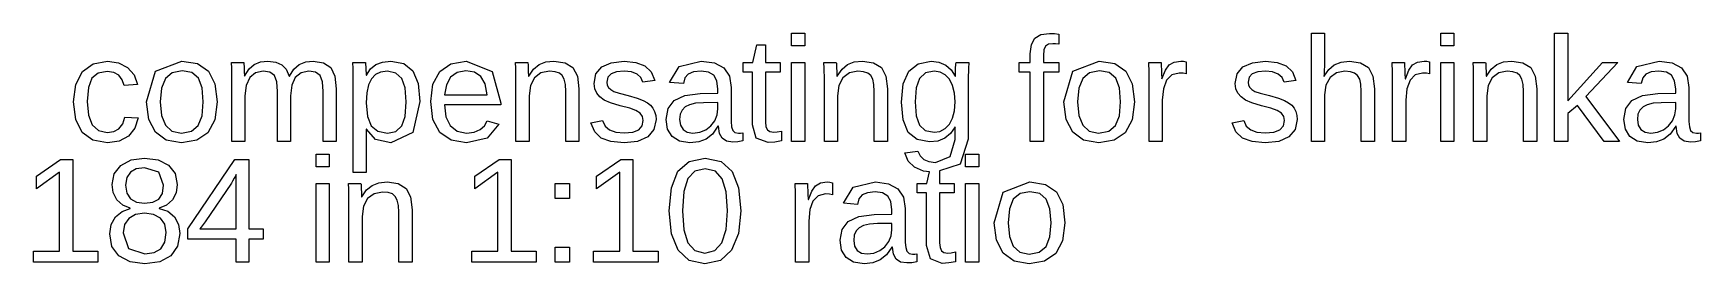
# Model space of a CAD drawing. Extents: x -25 to 123, y -44 to 109.
# Drawn here: x 49.57 to 81.24, y -9.95 to -5.56 of the extents above; entities that cross this region are included whole.
import ezdxf

# ---------------------------------------------------------------- set-up
doc = ezdxf.new("R2010")
doc.units = 0

msp = doc.modelspace()

# ---------------------------------------------------------------- linework, layer by layer
for p, q in [((63.9744, -5.80003), (63.9744, -5.56149)), ((63.9744, -5.56149), (64.224, -5.56149)), ((64.224, -5.56149), (64.224, -5.80003)), ((68.5305, -5.77335), (68.5981, -5.65442)), ((68.5981, -5.65442), (68.7122, -5.58679)), ((68.7122, -5.58679), (68.8741, -5.56427)), ((68.8741, -5.56427), (68.9701, -5.56844)), ((68.9701, -5.56844), (69.0502, -5.58092)), ((69.0502, -5.58092), (69.0502, -5.7709)), ((73.8488, -7.61964), (73.8488, -5.56149)), ((73.8488, -5.56149), (74.0984, -5.56149)), ((74.0984, -5.56149), (74.0984, -6.09683)), ((76.3083, -5.80003), (76.3083, -5.56149)), ((76.3083, -5.56149), (76.558, -5.56149)), ((76.558, -5.56149), (76.558, -5.80003)), ((78.4688, -7.61964), (78.4688, -5.56149)), ((78.4688, -5.56149), (78.7184, -5.56149)), ((78.7184, -5.56149), (78.7184, -6.84714)), ((63.2398, -6.11902), (63.3133, -5.78339)), ((63.3133, -5.78339), (63.4797, -5.78339)), ((63.4797, -5.78339), (63.4797, -6.11902)), ((64.224, -5.80003), (63.9744, -5.80003)), ((68.5079, -5.94983), (68.5305, -5.77335)), ((68.5079, -6.11902), (68.5079, -5.94983)), ((68.7683, -5.87665), (68.7576, -5.98448)), ((68.7576, -5.98448), (68.7576, -6.11902)), ((68.8006, -5.80835), (68.7683, -5.87665)), ((68.8567, -5.77194), (68.8006, -5.80835)), ((68.9393, -5.75981), (68.8567, -5.77194)), ((68.9913, -5.76259), (68.9393, -5.75981)), ((69.0502, -5.7709), (68.9913, -5.76259)), ((76.558, -5.80003), (76.3083, -5.80003)), ((50.3775, -6.53424), (50.5023, -6.2903)), ((50.5023, -6.2903), (50.7048, -6.14104)), ((50.8015, -6.31978), (50.6853, -6.41861)), ((50.7048, -6.14104), (50.9794, -6.09129)), ((50.9725, -6.28683), (50.8015, -6.31978)), ((51.1014, -6.30521), (50.9725, -6.28683)), ((50.9794, -6.09129), (51.19, -6.12111)), ((51.1971, -6.36034), (51.1014, -6.30521)), ((51.19, -6.12111), (51.3615, -6.21057)), ((51.3615, -6.21057), (51.4851, -6.35236)), ((51.7215, -6.86795), (51.8896, -6.28545)), ((51.8896, -6.28545), (52.3941, -6.09129)), ((52.2095, -6.31163), (52.0814, -6.4193)), ((52.3983, -6.27574), (52.2095, -6.31163)), ((52.3941, -6.09129), (52.6927, -6.13863)), ((52.5846, -6.31094), (52.3983, -6.27574)), ((52.7082, -6.41652), (52.5846, -6.31094)), ((52.6927, -6.13863), (52.9003, -6.28059)), ((52.9003, -6.28059), (53.022, -6.52209)), ((53.3398, -6.22824), (53.3336, -6.11902)), ((53.3336, -6.11902), (53.5693, -6.11902)), ((53.3419, -6.43941), (53.3398, -6.22824)), ((53.5693, -6.11902), (53.5707, -6.13185)), ((53.5707, -6.13185), (53.5721, -6.15646)), ((53.5721, -6.15646), (53.5737, -6.18924)), ((53.5737, -6.18924), (53.5756, -6.22652)), ((53.5756, -6.22652), (53.5779, -6.28354)), ((53.5779, -6.28354), (53.5804, -6.3756)), ((53.5846, -6.3756), (53.6709, -6.24039)), ((53.6709, -6.24039), (53.7691, -6.1537)), ((53.7926, -6.31458), (53.6831, -6.40613)), ((53.7691, -6.1537), (53.8845, -6.1069)), ((53.9355, -6.28407), (53.7926, -6.31458)), ((53.8845, -6.1069), (54.0228, -6.09129)), ((54.0669, -6.30487), (53.9355, -6.28407)), ((54.0228, -6.09129), (54.1756, -6.10829)), ((54.1505, -6.36729), (54.0669, -6.30487)), ((54.1756, -6.10829), (54.2926, -6.15924)), ((54.2926, -6.15924), (54.3767, -6.24731)), ((54.3767, -6.24731), (54.4306, -6.3756)), ((54.4348, -6.3756), (54.5206, -6.24557)), ((54.5206, -6.24557), (54.6227, -6.15785)), ((54.6568, -6.31441), (54.5478, -6.40543)), ((54.6227, -6.15785), (54.7446, -6.10793)), ((54.8023, -6.28407), (54.6568, -6.31441)), ((54.7446, -6.10793), (54.8897, -6.09129)), ((54.9337, -6.30487), (54.8023, -6.28407)), ((54.8897, -6.09129), (55.0861, -6.12215)), ((55.0173, -6.36729), (54.9337, -6.30487)), ((55.0861, -6.12215), (55.2204, -6.21472)), ((55.2204, -6.21472), (55.2979, -6.37769)), ((55.645, -6.23309), (55.6388, -6.11902)), ((55.6388, -6.11902), (55.8801, -6.11902)), ((55.6471, -6.42552), (55.645, -6.23309)), ((55.8801, -6.11902), (55.8818, -6.13168)), ((55.8818, -6.13168), (55.8842, -6.15855)), ((55.8842, -6.15855), (55.8872, -6.20172)), ((55.8872, -6.20172), (55.8905, -6.26328)), ((55.8905, -6.26328), (55.8931, -6.32289)), ((55.8931, -6.32289), (55.894, -6.36034)), ((55.8995, -6.36034), (55.9768, -6.2402)), ((55.9768, -6.2402), (56.0756, -6.15717)), ((56.168, -6.30106), (56.068, -6.34787)), ((56.0756, -6.15717), (56.2025, -6.10878)), ((56.3003, -6.28543), (56.168, -6.30106)), ((56.2025, -6.10878), (56.3641, -6.09267)), ((56.4598, -6.31908), (56.3003, -6.28543)), ((56.3641, -6.09267), (56.6065, -6.13911)), ((56.5694, -6.41997), (56.4598, -6.31908)), ((56.6065, -6.13911), (56.7788, -6.2785)), ((56.7788, -6.2785), (56.8818, -6.5174)), ((57.1626, -6.53128), (57.2932, -6.28961)), ((57.2932, -6.28961), (57.5045, -6.14087)), ((57.6234, -6.30609), (57.4984, -6.39711)), ((57.5045, -6.14087), (57.7904, -6.09129)), ((57.7862, -6.27574), (57.6234, -6.30609)), ((57.9516, -6.30296), (57.7862, -6.27574)), ((57.7904, -6.09129), (58.2865, -6.29066)), ((58.0733, -6.38461), (57.9516, -6.30296)), ((58.2865, -6.29066), (58.4519, -6.88875)), ((58.7361, -6.22824), (58.7298, -6.11902)), ((58.7298, -6.11902), (58.9656, -6.11902)), ((58.7381, -6.43941), (58.7361, -6.22824)), ((58.9656, -6.11902), (58.967, -6.13185)), ((58.967, -6.13185), (58.9684, -6.15646)), ((58.9684, -6.15646), (58.9699, -6.18924)), ((58.9699, -6.18924), (58.9718, -6.22652)), ((58.9718, -6.22652), (58.9741, -6.28354)), ((58.9741, -6.28354), (58.9767, -6.3756)), ((58.9809, -6.3756), (59.0736, -6.24298)), ((59.0736, -6.24298), (59.1798, -6.15578)), ((59.2149, -6.31493), (59.0918, -6.4075)), ((59.1798, -6.15578), (59.3066, -6.10741)), ((59.3761, -6.28407), (59.2149, -6.31493)), ((59.3066, -6.10741), (59.4607, -6.09129)), ((59.4846, -6.29308), (59.3761, -6.28407)), ((59.4607, -6.09129), (59.6745, -6.12196)), ((59.5633, -6.32011), (59.4846, -6.29308)), ((59.6185, -6.36763), (59.5633, -6.32011)), ((59.6745, -6.12196), (59.822, -6.21402)), ((59.822, -6.21402), (59.9078, -6.37682)), ((60.2592, -6.33487), (60.3689, -6.20294)), ((60.3689, -6.20294), (60.5487, -6.12231)), ((60.6484, -6.29691), (60.5458, -6.33539)), ((60.5487, -6.12231), (60.7954, -6.09544)), ((60.7954, -6.28407), (60.6484, -6.29691)), ((60.7954, -6.09544), (61.0182, -6.11729)), ((60.9326, -6.29742), (60.7954, -6.28407)), ((61.0388, -6.33748), (60.9326, -6.29742)), ((61.0182, -6.11729), (61.19, -6.18282)), ((61.19, -6.18282), (61.3094, -6.29654)), ((61.3094, -6.29654), (61.3751, -6.46297)), ((61.6582, -6.49626), (61.8406, -6.19254)), ((61.8406, -6.19254), (62.2601, -6.09129)), ((62.1096, -6.29552), (62.0105, -6.33818)), ((62.2545, -6.28128), (62.1096, -6.29552)), ((62.3988, -6.30106), (62.2545, -6.28128)), ((62.2601, -6.09129), (62.508, -6.12372)), ((62.4986, -6.36037), (62.3988, -6.30106)), ((62.508, -6.12372), (62.6859, -6.22098)), ((62.6859, -6.22098), (62.793, -6.37959)), ((63.0567, -6.30069), (63.0567, -6.11902)), ((63.0567, -6.11902), (63.2398, -6.11902)), ((63.2301, -6.30069), (63.0567, -6.30069)), ((63.2301, -7.30203), (63.2301, -6.30069)), ((63.4797, -6.11902), (63.7571, -6.11902)), ((63.7571, -6.30069), (63.4797, -6.30069)), ((63.4797, -6.30069), (63.4797, -7.24794)), ((63.7571, -6.11902), (63.7571, -6.30069)), ((63.9744, -7.61964), (63.9744, -6.11902)), ((63.9744, -6.11902), (64.224, -6.11902)), ((64.224, -6.11902), (64.224, -7.61964)), ((64.5956, -6.22824), (64.5893, -6.11902)), ((64.5893, -6.11902), (64.8251, -6.11902)), ((64.5976, -6.43941), (64.5956, -6.22824)), ((64.8251, -6.11902), (64.8265, -6.13185)), ((64.8265, -6.13185), (64.8279, -6.15646)), ((64.8279, -6.15646), (64.8294, -6.18924)), ((64.8294, -6.18924), (64.8313, -6.22652)), ((64.8313, -6.22652), (64.8336, -6.28354)), ((64.8336, -6.28354), (64.8362, -6.3756)), ((64.8403, -6.3756), (64.9331, -6.24298)), ((64.9331, -6.24298), (65.0394, -6.15578)), ((65.0744, -6.31493), (64.9513, -6.4075)), ((65.0394, -6.15578), (65.1661, -6.10741)), ((65.2356, -6.28407), (65.0744, -6.31493)), ((65.1661, -6.10741), (65.3202, -6.09129)), ((65.3441, -6.29308), (65.2356, -6.28407)), ((65.3202, -6.09129), (65.534, -6.12196)), ((65.4228, -6.32011), (65.3441, -6.29308)), ((65.478, -6.36763), (65.4228, -6.32011)), ((65.534, -6.12196), (65.6815, -6.21402)), ((65.6815, -6.21402), (65.7673, -6.37682)), ((66.0976, -6.52626), (66.2021, -6.28476)), ((66.2021, -6.28476), (66.3777, -6.14278)), ((66.3777, -6.14278), (66.6258, -6.09544)), ((66.5214, -6.31595), (66.4081, -6.41997)), ((66.6868, -6.28128), (66.5214, -6.31595)), ((66.6258, -6.09544), (66.7747, -6.11363)), ((66.7959, -6.29881), (66.6868, -6.28128)), ((66.7747, -6.11363), (66.9025, -6.16824)), ((66.8928, -6.35135), (66.7959, -6.29881)), ((66.9025, -6.16824), (67.0063, -6.25648)), ((67.0063, -6.25648), (67.0835, -6.3756)), ((67.0863, -6.3756), (67.0876, -6.31873)), ((67.0876, -6.31873), (67.0918, -6.23137)), ((67.0918, -6.23137), (67.0974, -6.15196)), ((67.0974, -6.15196), (67.1029, -6.11902)), ((67.1029, -6.11902), (67.3401, -6.11902)), ((67.3338, -6.23415), (67.3317, -6.42969)), ((67.3401, -6.11902), (67.3338, -6.23415)), ((68.2971, -6.30069), (68.2971, -6.11902)), ((68.2971, -6.11902), (68.5079, -6.11902)), ((68.5079, -6.30069), (68.2971, -6.30069)), ((68.5079, -7.61964), (68.5079, -6.30069)), ((68.7576, -6.11902), (69.0502, -6.11902)), ((69.0502, -6.30069), (68.7576, -6.30069)), ((68.7576, -6.30069), (68.7576, -7.61964)), ((69.0502, -6.11902), (69.0502, -6.30069)), ((69.1469, -6.86795), (69.315, -6.28545)), ((69.315, -6.28545), (69.8195, -6.09129)), ((69.6349, -6.31163), (69.5068, -6.4193)), ((69.8237, -6.27574), (69.6349, -6.31163)), ((69.8195, -6.09129), (70.118, -6.13863)), ((70.0101, -6.31094), (69.8237, -6.27574)), ((70.1337, -6.41652), (70.0101, -6.31094)), ((70.118, -6.13863), (70.3257, -6.28059)), ((70.3257, -6.28059), (70.4474, -6.52209)), ((70.7652, -6.30209), (70.759, -6.11902)), ((70.759, -6.11902), (70.9948, -6.11902)), ((70.7673, -6.46852), (70.7652, -6.30209)), ((70.9948, -6.11902), (71.0031, -6.32324)), ((71.0031, -6.32324), (71.0058, -6.42552)), ((71.0114, -6.42552), (71.0755, -6.26324)), ((71.0755, -6.26324), (71.1487, -6.162)), ((71.1487, -6.162), (71.2423, -6.10898)), ((71.3359, -6.32011), (71.199, -6.35359)), ((71.2423, -6.10898), (71.3678, -6.09129)), ((71.4108, -6.32359), (71.3359, -6.32011)), ((71.3678, -6.09129), (71.4181, -6.09476)), ((71.4691, -6.334), (71.4108, -6.32359)), ((71.4181, -6.09476), (71.4691, -6.10515)), ((71.4691, -6.10515), (71.4691, -6.334)), ((72.4401, -6.33487), (72.5498, -6.20294)), ((72.5498, -6.20294), (72.7296, -6.12231)), ((72.8293, -6.29691), (72.7266, -6.33539)), ((72.7296, -6.12231), (72.9763, -6.09544)), ((72.9763, -6.28407), (72.8293, -6.29691)), ((72.9763, -6.09544), (73.1991, -6.11729)), ((73.1134, -6.29742), (72.9763, -6.28407)), ((73.2197, -6.33748), (73.1134, -6.29742)), ((73.1991, -6.11729), (73.3708, -6.18282)), ((73.3708, -6.18282), (73.4903, -6.29654)), ((73.4903, -6.29654), (73.556, -6.46297)), ((74.0935, -6.27158), (74.0895, -6.34265)), ((74.0915, -6.3756), (74.18, -6.24817)), ((74.0972, -6.18282), (74.0935, -6.27158)), ((74.0984, -6.09683), (74.0972, -6.18282)), ((74.18, -6.24817), (74.2849, -6.15994)), ((74.3281, -6.31458), (74.2045, -6.40613)), ((74.2849, -6.15994), (74.413, -6.10846)), ((74.4867, -6.28407), (74.3281, -6.31458)), ((74.413, -6.10846), (74.5713, -6.09129)), ((74.5918, -6.29308), (74.4867, -6.28407)), ((74.5713, -6.09129), (74.7834, -6.12163)), ((74.6712, -6.32011), (74.5918, -6.29308)), ((74.7284, -6.36642), (74.6712, -6.32011)), ((74.7834, -6.12163), (74.9312, -6.21266)), ((74.9312, -6.21266), (75.0181, -6.37508)), ((75.3894, -6.30209), (75.3832, -6.11902)), ((75.3832, -6.11902), (75.619, -6.11902)), ((75.3915, -6.46852), (75.3894, -6.30209)), ((75.619, -6.11902), (75.6273, -6.32324)), ((75.6273, -6.32324), (75.6301, -6.42552)), ((75.6356, -6.42552), (75.6997, -6.26324)), ((75.6997, -6.26324), (75.7729, -6.162)), ((75.7729, -6.162), (75.8665, -6.10898)), ((75.9601, -6.32011), (75.8232, -6.35359)), ((75.8665, -6.10898), (75.992, -6.09129)), ((76.035, -6.32359), (75.9601, -6.32011)), ((75.992, -6.09129), (76.0423, -6.09476)), ((76.0933, -6.334), (76.035, -6.32359)), ((76.0423, -6.09476), (76.0933, -6.10515)), ((76.0933, -6.10515), (76.0933, -6.334)), ((76.3083, -7.61964), (76.3083, -6.11902)), ((76.3083, -6.11902), (76.558, -6.11902)), ((76.558, -6.11902), (76.558, -7.61964)), ((76.9295, -6.22824), (76.9232, -6.11902)), ((76.9232, -6.11902), (77.159, -6.11902)), ((76.9315, -6.43941), (76.9295, -6.22824)), ((77.159, -6.11902), (77.1604, -6.13185)), ((77.1604, -6.13185), (77.1618, -6.15646)), ((77.1618, -6.15646), (77.1633, -6.18924)), ((77.1633, -6.18924), (77.1653, -6.22652)), ((77.1653, -6.22652), (77.1675, -6.28354)), ((77.1675, -6.28354), (77.1701, -6.3756)), ((77.1743, -6.3756), (77.267, -6.24298)), ((77.267, -6.24298), (77.3733, -6.15578)), ((77.4083, -6.31493), (77.2852, -6.4075)), ((77.3733, -6.15578), (77.5, -6.10741)), ((77.5695, -6.28407), (77.4083, -6.31493)), ((77.5, -6.10741), (77.6541, -6.09129)), ((77.678, -6.29308), (77.5695, -6.28407)), ((77.6541, -6.09129), (77.8679, -6.12196)), ((77.7567, -6.32011), (77.678, -6.29308)), ((77.8119, -6.36763), (77.7567, -6.32011)), ((77.8679, -6.12196), (78.0154, -6.21402)), ((78.0154, -6.21402), (78.1012, -6.37682)), ((78.7184, -6.84714), (79.3772, -6.11902)), ((79.6698, -6.11902), (79.061, -6.76393)), ((79.3772, -6.11902), (79.6698, -6.11902)), ((79.8516, -6.49626), (80.034, -6.19254)), ((80.034, -6.19254), (80.4535, -6.09129)), ((80.303, -6.29552), (80.2039, -6.33818)), ((80.448, -6.28128), (80.303, -6.29552)), ((80.5922, -6.30106), (80.448, -6.28128)), ((80.4535, -6.09129), (80.7014, -6.12372)), ((80.692, -6.36037), (80.5922, -6.30106)), ((80.7014, -6.12372), (80.8793, -6.22098)), ((80.8793, -6.22098), (80.9864, -6.37959)), ((50.3359, -6.86795), (50.3775, -6.53424)), ((50.6188, -6.59543), (50.5966, -6.8624)), ((50.6853, -6.41861), (50.6188, -6.59543)), ((51.2613, -6.44667), (51.1971, -6.36034)), ((51.2956, -6.55865), (51.2613, -6.44667)), ((51.5522, -6.53926), (51.2956, -6.55865)), ((51.4851, -6.35236), (51.5522, -6.53926)), ((52.008, -6.60324), (51.9836, -6.86795)), ((52.0814, -6.4193), (52.008, -6.60324)), ((52.7774, -6.59976), (52.7082, -6.41652)), ((52.8005, -6.86795), (52.7774, -6.59976)), ((53.022, -6.52209), (53.0626, -6.86795)), ((53.3419, -7.61964), (53.3419, -6.43941)), ((53.5804, -6.3756), (53.5846, -6.3756)), ((53.6134, -6.55313), (53.5901, -6.75006)), ((53.6831, -6.40613), (53.6134, -6.55313)), ((54.1952, -6.48413), (54.1505, -6.36729)), ((54.2101, -6.66824), (54.1952, -6.48413)), ((54.4306, -6.3756), (54.4348, -6.3756)), ((54.4797, -6.55226), (54.457, -6.75006)), ((54.5478, -6.40543), (54.4797, -6.55226)), ((55.062, -6.48413), (55.0173, -6.36729)), ((55.0769, -6.66824), (55.062, -6.48413)), ((55.2979, -6.37769), (55.3238, -6.61969)), ((55.3238, -6.61969), (55.3238, -7.61964)), ((55.6471, -8.20906), (55.6471, -6.42552)), ((55.894, -6.36034), (55.8995, -6.36034)), ((55.9404, -6.54272), (55.9077, -6.69511)), ((55.9942, -6.42776), (55.9404, -6.54272)), ((56.068, -6.34787), (55.9942, -6.42776)), ((56.6328, -6.59924), (56.5694, -6.41997)), ((56.654, -6.86795), (56.6328, -6.59924)), ((56.8818, -6.5174), (56.9161, -6.8624)), ((57.1191, -6.85963), (57.1626, -6.53128)), ((57.4168, -6.54117), (57.384, -6.73064)), ((57.4984, -6.39711), (57.4168, -6.54117)), ((58.1534, -6.52556), (58.0733, -6.38461)), ((58.1939, -6.73064), (58.1534, -6.52556)), ((58.7381, -7.61964), (58.7381, -6.43941)), ((58.9767, -6.3756), (58.9809, -6.3756)), ((59.0138, -6.55486), (58.9878, -6.75006)), ((59.0918, -6.4075), (59.0138, -6.55486)), ((59.6562, -6.438), (59.6185, -6.36763)), ((59.6781, -6.53648), (59.6562, -6.438)), ((59.6854, -6.66824), (59.6781, -6.53648)), ((59.9078, -6.37682), (59.9364, -6.61969)), ((59.9364, -6.61969), (59.9364, -7.61964)), ((60.2226, -6.51567), (60.2592, -6.33487)), ((60.2355, -6.61797), (60.2226, -6.51567)), ((60.2739, -6.70291), (60.2355, -6.61797)), ((60.4854, -6.39987), (60.4653, -6.49072)), ((60.4653, -6.49072), (60.4736, -6.54897)), ((60.4736, -6.54897), (60.4986, -6.59613)), ((60.5458, -6.33539), (60.4854, -6.39987)), ((60.4986, -6.59613), (60.5399, -6.63461)), ((60.5399, -6.63461), (60.5971, -6.66685)), ((61.1122, -6.40248), (61.0388, -6.33748)), ((61.1505, -6.49072), (61.1122, -6.40248)), ((61.3751, -6.46297), (61.1505, -6.49072)), ((61.9189, -6.51985), (61.6582, -6.49626)), ((61.9494, -6.41202), (61.9189, -6.51985)), ((62.0105, -6.33818), (61.9494, -6.41202)), ((62.5569, -6.46541), (62.4986, -6.36037)), ((62.5763, -6.62247), (62.5569, -6.46541)), ((62.5763, -6.7043), (62.5763, -6.62247)), ((62.793, -6.37959), (62.8287, -6.5961)), ((62.8287, -6.5961), (62.8287, -7.24239)), ((64.5976, -7.61964), (64.5976, -6.43941)), ((64.8362, -6.3756), (64.8403, -6.3756)), ((64.8733, -6.55486), (64.8473, -6.75006)), ((64.9513, -6.4075), (64.8733, -6.55486)), ((65.5158, -6.438), (65.478, -6.36763)), ((65.5376, -6.53648), (65.5158, -6.438)), ((65.5449, -6.66824), (65.5376, -6.53648)), ((65.7673, -6.37682), (65.7959, -6.61969)), ((65.7959, -6.61969), (65.7959, -7.61964)), ((66.0627, -6.8721), (66.0976, -6.52626)), ((66.3425, -6.60165), (66.3207, -6.86932)), ((66.4081, -6.41997), (66.3425, -6.60165)), ((66.9734, -6.43698), (66.8928, -6.35135)), ((67.0335, -6.55382), (66.9734, -6.43698)), ((67.071, -6.69891), (67.0335, -6.55382)), ((67.0835, -6.3756), (67.0863, -6.3756)), ((67.3317, -6.42969), (67.3317, -7.57663)), ((69.4334, -6.60324), (69.409, -6.86795)), ((69.5068, -6.4193), (69.4334, -6.60324)), ((70.2028, -6.59976), (70.1337, -6.41652)), ((70.2259, -6.86795), (70.2028, -6.59976)), ((70.4474, -6.52209), (70.488, -6.86795)), ((70.7673, -7.61964), (70.7673, -6.46852)), ((71.0058, -6.42552), (71.0114, -6.42552)), ((71.0374, -6.61674), (71.0169, -6.83745)), ((71.0988, -6.45396), (71.0374, -6.61674)), ((71.199, -6.35359), (71.0988, -6.45396)), ((72.4035, -6.51567), (72.4401, -6.33487)), ((72.4163, -6.61797), (72.4035, -6.51567)), ((72.4548, -6.70291), (72.4163, -6.61797)), ((72.6663, -6.39987), (72.6462, -6.49072)), ((72.6462, -6.49072), (72.6545, -6.54897)), ((72.6545, -6.54897), (72.6795, -6.59613)), ((72.7266, -6.33539), (72.6663, -6.39987)), ((72.6795, -6.59613), (72.7207, -6.63461)), ((72.7207, -6.63461), (72.778, -6.66685)), ((73.293, -6.40248), (73.2197, -6.33748)), ((73.3313, -6.49072), (73.293, -6.40248)), ((73.556, -6.46297), (73.3313, -6.49072)), ((74.0895, -6.34265), (74.0873, -6.3756)), ((74.0873, -6.3756), (74.0915, -6.3756)), ((74.1249, -6.54932), (74.0984, -6.73482)), ((74.2045, -6.40613), (74.1249, -6.54932)), ((74.7669, -6.43317), (74.7284, -6.36642)), ((74.7887, -6.53041), (74.7669, -6.43317)), ((74.796, -6.66824), (74.7887, -6.53041)), ((75.0181, -6.37508), (75.047, -6.61969)), ((75.047, -6.61969), (75.047, -7.61964)), ((75.3915, -7.61964), (75.3915, -6.46852)), ((75.6301, -6.42552), (75.6356, -6.42552)), ((75.6616, -6.61674), (75.6412, -6.83745)), ((75.723, -6.45396), (75.6616, -6.61674)), ((75.8232, -6.35359), (75.723, -6.45396)), ((76.9315, -7.61964), (76.9315, -6.43941)), ((77.1701, -6.3756), (77.1743, -6.3756)), ((77.2072, -6.55486), (77.1812, -6.75006)), ((77.2852, -6.4075), (77.2072, -6.55486)), ((77.8497, -6.438), (77.8119, -6.36763)), ((77.8715, -6.53648), (77.8497, -6.438)), ((77.8788, -6.66824), (77.8715, -6.53648)), ((78.1012, -6.37682), (78.1298, -6.61969)), ((78.1298, -6.61969), (78.1298, -7.61964)), ((80.1123, -6.51985), (79.8516, -6.49626)), ((80.1428, -6.41202), (80.1123, -6.51985)), ((80.2039, -6.33818), (80.1428, -6.41202)), ((80.7503, -6.46541), (80.692, -6.36037)), ((80.7697, -6.62247), (80.7503, -6.46541)), ((80.7697, -6.7043), (80.7697, -6.62247)), ((80.9864, -6.37959), (81.0221, -6.5961)), ((81.0221, -6.5961), (81.0221, -7.24239)), ((50.3773, -7.20374), (50.3359, -6.86795)), ((50.5966, -6.8624), (50.6202, -7.12314)), ((51.7634, -7.202), (51.7215, -6.86795)), ((51.9836, -6.86795), (52.0077, -7.12779)), ((52.7764, -7.13387), (52.8005, -6.86795)), ((53.0626, -6.86795), (53.0193, -7.21155)), ((53.5901, -6.75006), (53.5901, -7.61964)), ((54.2101, -7.61964), (54.2101, -6.66824)), ((54.457, -6.75006), (54.457, -7.61964)), ((55.0769, -7.61964), (55.0769, -6.66824)), ((55.9077, -6.69511), (55.8967, -6.88736)), ((55.8967, -6.88736), (55.9203, -7.14394)), ((56.6327, -7.14342), (56.654, -6.86795)), ((56.9161, -6.8624), (56.7781, -7.45113)), ((57.1626, -7.20253), (57.1191, -6.85963)), ((58.4519, -6.92201), (57.3812, -6.92201)), ((57.3812, -6.92201), (57.4079, -7.15051)), ((57.384, -6.73064), (58.1939, -6.73064)), ((58.4519, -6.88875), (58.4519, -6.92201)), ((58.9878, -6.75006), (58.9878, -7.61964)), ((59.6854, -7.61964), (59.6854, -6.66824)), ((60.3351, -6.77347), (60.2739, -6.70291)), ((60.4161, -6.8326), (60.3351, -6.77347)), ((60.538, -6.88651), (60.4161, -6.8326)), ((60.7219, -6.94144), (60.538, -6.88651)), ((60.5971, -6.66685), (60.6983, -6.70152)), ((60.6983, -6.70152), (60.8717, -6.74728)), ((60.9008, -6.98859), (60.7219, -6.94144)), ((60.8717, -6.74728), (61.0423, -6.79532)), ((61.0423, -6.79532), (61.1574, -6.83954)), ((61.1574, -6.83954), (61.2356, -6.88408)), ((61.2356, -6.88408), (61.2954, -6.93312)), ((61.2954, -6.93312), (61.3403, -6.98842)), ((61.6299, -6.99484), (61.7449, -6.84299)), ((61.7449, -6.84299), (61.9451, -6.74728)), ((61.9558, -6.96295), (61.8967, -7.02327)), ((61.9451, -6.74728), (62.2393, -6.70984)), ((62.0361, -6.92064), (61.9558, -6.96295)), ((62.1483, -6.89499), (62.0361, -6.92064)), ((62.3031, -6.88458), (62.1483, -6.89499)), ((62.2393, -6.70984), (62.5763, -6.7043)), ((62.5763, -6.87904), (62.3031, -6.88458)), ((62.5763, -7.00246), (62.5763, -6.87904)), ((64.8473, -6.75006), (64.8473, -7.61964)), ((65.5449, -7.61964), (65.5449, -6.66824)), ((66.0951, -7.21223), (66.0627, -6.8721)), ((66.3207, -6.86932), (66.3411, -7.13387)), ((67.0835, -6.86932), (67.071, -6.69891)), ((67.071, -7.03592), (67.0835, -6.86932)), ((69.1888, -7.202), (69.1469, -6.86795)), ((69.409, -6.86795), (69.4331, -7.12779)), ((70.2018, -7.13387), (70.2259, -6.86795)), ((70.488, -6.86795), (70.4447, -7.21155)), ((71.0169, -6.83745), (71.0169, -7.61964)), ((72.516, -6.77347), (72.4548, -6.70291)), ((72.597, -6.8326), (72.516, -6.77347)), ((72.7188, -6.88651), (72.597, -6.8326)), ((72.9028, -6.94144), (72.7188, -6.88651)), ((72.778, -6.66685), (72.8792, -6.70152)), ((72.8792, -6.70152), (73.0526, -6.74728)), ((73.0817, -6.98859), (72.9028, -6.94144)), ((73.0526, -6.74728), (73.2232, -6.79532)), ((73.2232, -6.79532), (73.3383, -6.83954)), ((73.3383, -6.83954), (73.4164, -6.88408)), ((73.4164, -6.88408), (73.4763, -6.93312)), ((73.4763, -6.93312), (73.5212, -6.98842)), ((74.0984, -6.73482), (74.0984, -7.61964)), ((74.796, -7.61964), (74.796, -6.66824)), ((75.6412, -6.83745), (75.6412, -7.61964)), ((77.1812, -6.75006), (77.1812, -7.61964)), ((77.8788, -7.61964), (77.8788, -6.66824)), ((78.9015, -6.93451), (78.7184, -7.08566)), ((79.4091, -7.61964), (78.9015, -6.93451)), ((79.061, -6.76393), (79.7017, -7.61964)), ((79.8233, -6.99484), (79.9383, -6.84299)), ((79.9383, -6.84299), (80.1385, -6.74728)), ((80.1492, -6.96295), (80.0901, -7.02327)), ((80.1385, -6.74728), (80.4327, -6.70984)), ((80.2295, -6.92064), (80.1492, -6.96295)), ((80.3417, -6.89499), (80.2295, -6.92064)), ((80.4965, -6.88458), (80.3417, -6.89499)), ((80.4327, -6.70984), (80.7697, -6.7043)), ((80.7697, -6.87904), (80.4965, -6.88458)), ((80.7697, -7.00246), (80.7697, -6.87904)), ((50.5016, -7.44835), (50.3773, -7.20374)), ((50.6202, -7.12314), (50.6909, -7.30621)), ((51.2701, -7.28679), (51.3081, -7.15642)), ((51.3081, -7.15642), (51.5605, -7.17305)), ((51.5605, -7.17305), (51.4998, -7.36757)), ((51.8893, -7.44696), (51.7634, -7.202)), ((52.0077, -7.12779), (52.08, -7.31381)), ((52.7041, -7.31868), (52.7764, -7.13387)), ((53.0193, -7.21155), (52.8892, -7.45459)), ((55.9203, -7.14394), (55.991, -7.32283)), ((56.5687, -7.32631), (56.6327, -7.14342)), ((57.2932, -7.44905), (57.1626, -7.20253)), ((57.4079, -7.15051), (57.488, -7.32008)), ((58.1421, -7.32111), (58.1926, -7.22992)), ((58.1926, -7.22992), (58.4117, -7.29233)), ((60.163, -7.26736), (60.3835, -7.22435)), ((60.2353, -7.43707), (60.163, -7.26736)), ((60.3835, -7.22435), (60.4324, -7.3289)), ((61.018, -7.0295), (60.9008, -6.98859)), ((61.0978, -7.08012), (61.018, -7.0295)), ((61.1436, -7.14392), (61.0978, -7.08012)), ((61.1368, -7.32631), (61.1588, -7.22435)), ((61.1588, -7.22435), (61.1436, -7.14392)), ((61.3403, -6.98842), (61.3737, -7.0517)), ((61.4015, -7.20494), (61.3615, -7.39287)), ((61.3737, -7.0517), (61.3946, -7.12364)), ((61.3946, -7.12364), (61.4015, -7.20494)), ((61.5916, -7.20079), (61.6299, -6.99484)), ((61.62, -7.38663), (61.5916, -7.20079)), ((61.8603, -7.10336), (61.8482, -7.20494)), ((61.8482, -7.20494), (61.8647, -7.31314)), ((61.8967, -7.02327), (61.8603, -7.10336)), ((62.4416, -7.3237), (62.5146, -7.22644)), ((62.5146, -7.22644), (62.5609, -7.11601)), ((62.5609, -7.11601), (62.5763, -7.00246)), ((62.8287, -7.24239), (62.836, -7.33966)), ((63.4797, -7.24794), (63.4885, -7.34001)), ((66.1924, -7.44768), (66.0951, -7.21223)), ((66.3411, -7.13387), (66.4025, -7.31175)), ((66.9732, -7.2925), (67.0335, -7.17792)), ((67.0335, -7.17792), (67.071, -7.03592)), ((69.3147, -7.44696), (69.1888, -7.202)), ((69.4331, -7.12779), (69.5054, -7.31381)), ((70.1295, -7.31868), (70.2018, -7.13387)), ((70.4447, -7.21155), (70.3147, -7.45459)), ((72.3439, -7.26736), (72.5644, -7.22435)), ((72.4162, -7.43707), (72.3439, -7.26736)), ((72.5644, -7.22435), (72.6133, -7.3289)), ((73.1989, -7.0295), (73.0817, -6.98859)), ((73.2786, -7.08012), (73.1989, -7.0295)), ((73.3244, -7.14392), (73.2786, -7.08012)), ((73.3176, -7.32631), (73.3397, -7.22435)), ((73.3397, -7.22435), (73.3244, -7.14392)), ((73.5212, -6.98842), (73.5546, -7.0517)), ((73.5824, -7.20494), (73.5423, -7.39287)), ((73.5546, -7.0517), (73.5754, -7.12364)), ((73.5754, -7.12364), (73.5824, -7.20494)), ((78.7184, -7.08566), (78.7184, -7.61964)), ((79.785, -7.20079), (79.8233, -6.99484)), ((79.8135, -7.38663), (79.785, -7.20079)), ((80.0537, -7.10336), (80.0416, -7.20494)), ((80.0416, -7.20494), (80.0581, -7.31314)), ((80.0901, -7.02327), (80.0537, -7.10336)), ((80.635, -7.3237), (80.708, -7.22644)), ((80.708, -7.22644), (80.7543, -7.11601)), ((80.7543, -7.11601), (80.7697, -7.00246)), ((81.0221, -7.24239), (81.0294, -7.33966)), ((50.7046, -7.59761), (50.5016, -7.44835)), ((50.6909, -7.30621), (50.8091, -7.41437)), ((50.9821, -7.64737), (50.7046, -7.59761)), ((50.8091, -7.41437), (50.9752, -7.45044)), ((50.9752, -7.45044), (51.0974, -7.4324)), ((51.0974, -7.4324), (51.1978, -7.37831)), ((51.1978, -7.37831), (51.2701, -7.28679)), ((51.376, -7.5184), (51.1999, -7.61513)), ((51.4998, -7.36757), (51.376, -7.5184)), ((52.0973, -7.59726), (51.8893, -7.44696)), ((52.08, -7.31381), (52.2039, -7.42564)), ((52.3858, -7.64737), (52.0973, -7.59726)), ((52.2039, -7.42564), (52.383, -7.46292)), ((52.383, -7.46292), (52.5756, -7.42685)), ((52.6767, -7.59917), (52.3858, -7.64737)), ((52.5756, -7.42685), (52.7041, -7.31868)), ((52.8892, -7.45459), (52.6767, -7.59917)), ((55.8981, -7.38663), (55.8912, -7.38663)), ((55.8912, -7.38663), (55.8953, -7.45113)), ((55.8953, -7.45113), (55.8967, -7.62242)), ((56.0742, -7.58217), (55.8981, -7.38663)), ((55.991, -7.32283), (56.1148, -7.42789)), ((56.3641, -7.64737), (56.0742, -7.58217)), ((56.1148, -7.42789), (56.2975, -7.46292)), ((56.2975, -7.46292), (56.4583, -7.42876)), ((56.7781, -7.45113), (56.3641, -7.64737)), ((56.4583, -7.42876), (56.5687, -7.32631)), ((57.5069, -7.59778), (57.2932, -7.44905)), ((57.488, -7.32008), (57.6194, -7.42513)), ((57.8001, -7.64737), (57.5069, -7.59778)), ((57.6194, -7.42513), (57.8001, -7.46016)), ((57.8001, -7.46016), (57.9462, -7.44385)), ((58.1915, -7.55859), (57.8001, -7.64737)), ((57.9462, -7.44385), (58.0601, -7.39496)), ((58.0601, -7.39496), (58.1421, -7.32111)), ((58.4117, -7.29233), (58.1915, -7.55859)), ((60.3606, -7.55515), (60.2353, -7.43707)), ((60.5446, -7.6243), (60.3606, -7.55515)), ((60.4324, -7.3289), (60.5153, -7.4012)), ((60.5153, -7.4012), (60.6345, -7.44333)), ((60.6345, -7.44333), (60.7926, -7.45737)), ((60.7926, -7.45737), (60.9572, -7.44281)), ((60.9572, -7.44281), (61.0707, -7.39911)), ((61.2413, -7.53226), (61.0491, -7.61859)), ((61.0707, -7.39911), (61.1368, -7.32631)), ((61.3615, -7.39287), (61.2413, -7.53226)), ((61.7053, -7.52809), (61.62, -7.38663)), ((61.8472, -7.61755), (61.7053, -7.52809)), ((61.8647, -7.31314), (61.9141, -7.39357)), ((61.9141, -7.39357), (61.994, -7.44351)), ((61.994, -7.44351), (62.102, -7.46016)), ((62.102, -7.46016), (62.2317, -7.44455)), ((62.3537, -7.57594), (62.2131, -7.62952)), ((62.2317, -7.44455), (62.3461, -7.39772)), ((62.3461, -7.39772), (62.4416, -7.3237)), ((62.4728, -7.4794), (62.3537, -7.57594)), ((62.5763, -7.33255), (62.4728, -7.4794)), ((62.5846, -7.33255), (62.5763, -7.33255)), ((62.6066, -7.46725), (62.5846, -7.33255)), ((62.656, -7.56068), (62.6066, -7.46725)), ((62.7381, -7.6153), (62.656, -7.56068)), ((62.836, -7.33966), (62.8578, -7.40953)), ((62.8578, -7.40953), (62.9002, -7.45164)), ((62.9002, -7.45164), (62.9688, -7.4657)), ((62.9688, -7.4657), (63.0073, -7.46326)), ((63.0073, -7.46326), (63.0506, -7.45598)), ((63.0506, -7.45598), (63.0506, -7.61131)), ((63.3049, -7.55688), (63.2301, -7.30203)), ((63.5296, -7.64183), (63.3049, -7.55688)), ((63.4885, -7.34001), (63.515, -7.39981)), ((63.515, -7.39981), (63.5634, -7.43259)), ((63.5634, -7.43259), (63.6378, -7.44351)), ((63.6378, -7.44351), (63.6988, -7.43863)), ((63.6988, -7.43863), (63.782, -7.42407)), ((63.782, -7.42407), (63.782, -7.60854)), ((66.3586, -7.58496), (66.1924, -7.44768)), ((66.5981, -7.63074), (66.3586, -7.58496)), ((66.4025, -7.31175), (66.5135, -7.41263)), ((66.5135, -7.41263), (66.6827, -7.44627)), ((66.6827, -7.44627), (66.794, -7.42892)), ((66.8865, -7.55792), (66.7527, -7.61253)), ((66.794, -7.42892), (66.8921, -7.37692)), ((66.9968, -7.46725), (66.8865, -7.55792)), ((66.8921, -7.37692), (66.9732, -7.2925)), ((66.9902, -7.90984), (67.0835, -7.58218)), ((67.0807, -7.34088), (66.9968, -7.46725)), ((67.0835, -7.34088), (67.0807, -7.34088)), ((67.0835, -7.58218), (67.0835, -7.34088)), ((67.3317, -7.57663), (67.1747, -8.05095)), ((69.5227, -7.59726), (69.3147, -7.44696)), ((69.5054, -7.31381), (69.6293, -7.42564)), ((69.8112, -7.64737), (69.5227, -7.59726)), ((69.6293, -7.42564), (69.8084, -7.46292)), ((69.8084, -7.46292), (70.001, -7.42685)), ((70.1021, -7.59917), (69.8112, -7.64737)), ((70.001, -7.42685), (70.1295, -7.31868)), ((70.3147, -7.45459), (70.1021, -7.59917)), ((72.5415, -7.55515), (72.4162, -7.43707)), ((72.7254, -7.6243), (72.5415, -7.55515)), ((72.6133, -7.3289), (72.6961, -7.4012)), ((72.6961, -7.4012), (72.8154, -7.44333)), ((72.8154, -7.44333), (72.9735, -7.45737)), ((72.9735, -7.45737), (73.138, -7.44281)), ((73.138, -7.44281), (73.2516, -7.39911)), ((73.4222, -7.53226), (73.2299, -7.61859)), ((73.2516, -7.39911), (73.3176, -7.32631)), ((73.5423, -7.39287), (73.4222, -7.53226)), ((79.8987, -7.52809), (79.8135, -7.38663)), ((80.0406, -7.61755), (79.8987, -7.52809)), ((80.0581, -7.31314), (80.1075, -7.39357)), ((80.1075, -7.39357), (80.1874, -7.44351)), ((80.1874, -7.44351), (80.2954, -7.46016)), ((80.2954, -7.46016), (80.4251, -7.44455)), ((80.5471, -7.57594), (80.4065, -7.62952)), ((80.4251, -7.44455), (80.5395, -7.39772)), ((80.5395, -7.39772), (80.635, -7.3237)), ((80.6662, -7.4794), (80.5471, -7.57594)), ((80.7697, -7.33255), (80.6662, -7.4794)), ((80.778, -7.33255), (80.7697, -7.33255)), ((80.8, -7.46725), (80.778, -7.33255)), ((80.8494, -7.56068), (80.8, -7.46725)), ((80.9315, -7.6153), (80.8494, -7.56068)), ((81.0294, -7.33966), (81.0513, -7.40953)), ((81.0513, -7.40953), (81.0936, -7.45164)), ((81.0936, -7.45164), (81.1622, -7.4657)), ((81.1622, -7.4657), (81.2007, -7.46326)), ((81.2007, -7.46326), (81.244, -7.45598)), ((81.244, -7.45598), (81.244, -7.61131)), ((51.1999, -7.61513), (50.9821, -7.64737)), ((53.5901, -7.61964), (53.3419, -7.61964)), ((54.457, -7.61964), (54.2101, -7.61964)), ((54.9441, -8.10089), (54.9441, -7.86234)), ((54.9441, -7.86234), (55.1937, -7.86234)), ((55.3238, -7.61964), (55.0769, -7.61964)), ((55.1937, -7.86234), (55.1937, -8.10089)), ((55.8967, -7.62242), (55.8967, -8.20906)), ((58.9878, -7.61964), (58.7381, -7.61964)), ((59.9364, -7.61964), (59.6854, -7.61964)), ((60.7926, -7.64737), (60.5446, -7.6243)), ((61.0491, -7.61859), (60.7926, -7.64737)), ((62.0451, -7.64737), (61.8472, -7.61755)), ((62.2131, -7.62952), (62.0451, -7.64737)), ((62.8579, -7.6335), (62.7381, -7.6153)), ((62.9553, -7.62796), (62.8579, -7.6335)), ((63.0506, -7.61131), (62.9553, -7.62796)), ((63.6572, -7.6335), (63.5296, -7.64183)), ((63.782, -7.60854), (63.6572, -7.6335)), ((64.224, -7.61964), (63.9744, -7.61964)), ((64.8473, -7.61964), (64.5976, -7.61964)), ((65.7959, -7.61964), (65.5449, -7.61964)), ((66.1251, -7.83876), (66.3762, -7.8027)), ((66.1927, -7.996), (66.1251, -7.83876)), ((66.3762, -7.8027), (66.4162, -7.89474)), ((66.4162, -7.89474), (66.4864, -7.96288)), ((66.7527, -7.61253), (66.5981, -7.63074)), ((66.7104, -8.01906), (66.9902, -7.90984)), ((67.2807, -8.10089), (67.2807, -7.86234)), ((67.2807, -7.86234), (67.5303, -7.86234)), ((67.5303, -7.86234), (67.5303, -8.10089)), ((68.7576, -7.61964), (68.5079, -7.61964)), ((71.0169, -7.61964), (70.7673, -7.61964)), ((72.9735, -7.64737), (72.7254, -7.6243)), ((73.2299, -7.61859), (72.9735, -7.64737)), ((74.0984, -7.61964), (73.8488, -7.61964)), ((75.047, -7.61964), (74.796, -7.61964)), ((75.6412, -7.61964), (75.3915, -7.61964)), ((76.558, -7.61964), (76.3083, -7.61964)), ((77.1812, -7.61964), (76.9315, -7.61964)), ((78.1298, -7.61964), (77.8788, -7.61964)), ((78.7184, -7.61964), (78.4688, -7.61964)), ((79.7017, -7.61964), (79.4091, -7.61964)), ((80.2385, -7.64737), (80.0406, -7.61755)), ((80.4065, -7.62952), (80.2385, -7.64737)), ((81.0513, -7.6335), (80.9315, -7.6153)), ((81.1487, -7.62796), (81.0513, -7.6335)), ((81.244, -7.61131), (81.1487, -7.62796)), ((49.6283, -8.28395), (50.0902, -7.96635)), ((50.0694, -8.2049), (49.6283, -8.51971)), ((50.0694, -9.7083), (50.0694, -8.2049)), ((50.0902, -7.96635), (50.3204, -7.96635)), ((50.3204, -7.96635), (50.3204, -9.7083)), ((51.1089, -8.23576), (51.2342, -8.07594)), ((51.2342, -8.07594), (51.4299, -7.97191)), ((51.4145, -8.20628), (51.3453, -8.30995)), ((51.5277, -8.14388), (51.4145, -8.20628)), ((51.4299, -7.97191), (51.6829, -7.93723)), ((51.6829, -8.12308), (51.5277, -8.14388)), ((51.6829, -7.93723), (51.941, -7.97121)), ((51.9554, -8.20595), (51.6829, -8.12308)), ((51.941, -7.97121), (52.1385, -8.07317)), ((52.0462, -8.45454), (51.9554, -8.20595)), ((52.1385, -8.07317), (52.2638, -8.23299)), ((52.2638, -8.23299), (52.3056, -8.44067)), ((52.5058, -9.28389), (53.4004, -7.96635)), ((53.4004, -7.96635), (53.6625, -7.96635)), ((53.6625, -7.96635), (53.6625, -9.28111)), ((55.1937, -8.10089), (54.9441, -8.10089)), ((55.8967, -8.20906), (55.6471, -8.20906)), ((57.957, -8.28395), (58.4189, -7.96635)), ((58.3981, -8.2049), (57.957, -8.51971)), ((58.3981, -9.7083), (58.3981, -8.2049)), ((58.4189, -7.96635), (58.6491, -7.96635)), ((58.6491, -7.96635), (58.6491, -9.7083)), ((60.2705, -8.28395), (60.7323, -7.96635)), ((60.7115, -8.2049), (60.2705, -8.51971)), ((60.7115, -9.7083), (60.7115, -8.2049)), ((60.7323, -7.96635), (60.9626, -7.96635)), ((60.9626, -7.96635), (60.9626, -9.7083)), ((61.6921, -8.50238), (61.8153, -8.18825)), ((61.8153, -8.18825), (62.0274, -7.99998)), ((62.1369, -8.18654), (62.0039, -8.32697)), ((62.0274, -7.99998), (62.3347, -7.93723)), ((62.3347, -8.13972), (62.1369, -8.18654)), ((62.3347, -7.93723), (62.6348, -8.00069)), ((62.5277, -8.18723), (62.3347, -8.13972)), ((62.6572, -8.32973), (62.5277, -8.18723)), ((62.6348, -8.00069), (62.8444, -8.19104)), ((62.8444, -8.19104), (62.9677, -8.50584)), ((66.3124, -8.11267), (66.1927, -7.996)), ((66.4829, -8.18495), (66.3124, -8.11267)), ((66.5948, -8.19719), (66.4829, -8.18495)), ((66.4864, -7.96288), (66.5851, -8.00502)), ((66.546, -8.41988), (66.5948, -8.19719)), ((66.5851, -8.00502), (66.7104, -8.01906)), ((67.1747, -8.05095), (66.786, -8.18138)), ((66.786, -8.18138), (66.786, -8.41988)), ((67.5303, -8.10089), (67.2807, -8.10089)), ((49.6283, -8.51971), (49.6283, -8.28395)), ((51.0671, -8.4379), (51.1089, -8.23576)), ((51.0901, -8.59497), (51.0671, -8.4379)), ((51.3453, -8.30995), (51.3223, -8.45454)), ((51.3223, -8.45454), (51.346, -8.60242)), ((52.0232, -8.6111), (52.0462, -8.45454)), ((52.3056, -8.44067), (52.2823, -8.59773)), ((53.3338, -8.41295), (52.8331, -9.15076)), ((53.3563, -8.37686), (53.3338, -8.41295)), ((53.3879, -8.3214), (53.3563, -8.37686)), ((53.4156, -8.27043), (53.3879, -8.3214)), ((53.4267, -8.24789), (53.4156, -8.27043)), ((53.4267, -9.28111), (53.4267, -8.24789)), ((54.9441, -9.92049), (54.9441, -8.41988)), ((54.9441, -8.41988), (55.1937, -8.41988)), ((55.1937, -8.41988), (55.1937, -9.92049)), ((55.5652, -8.5291), (55.559, -8.41988)), ((55.559, -8.41988), (55.7948, -8.41988)), ((55.5673, -8.74026), (55.5652, -8.5291)), ((55.7948, -8.41988), (55.7962, -8.43269)), ((55.7962, -8.43269), (55.7975, -8.45732)), ((55.7975, -8.45732), (55.7991, -8.49008)), ((55.7991, -8.49008), (55.801, -8.52736)), ((55.801, -8.52736), (55.8033, -8.5844)), ((55.81, -8.67644), (55.9028, -8.54382)), ((55.9028, -8.54382), (56.009, -8.45663)), ((56.009, -8.45663), (56.1358, -8.40826)), ((56.1358, -8.40826), (56.2899, -8.39215)), ((56.2899, -8.39215), (56.5036, -8.42282)), ((56.5036, -8.42282), (56.6512, -8.51486)), ((56.6512, -8.51486), (56.737, -8.67766)), ((57.957, -8.51971), (57.957, -8.28395)), ((59.4859, -8.70697), (59.4859, -8.41988)), ((59.4859, -8.41988), (59.7563, -8.41988)), ((59.7563, -8.41988), (59.7563, -8.70697)), ((60.2705, -8.51971), (60.2705, -8.28395)), ((61.651, -8.94273), (61.6921, -8.50238)), ((62.0039, -8.32697), (61.9285, -8.57452)), ((62.7305, -8.57797), (62.6572, -8.32973)), ((62.9677, -8.50584), (63.0087, -8.94273)), ((64.0483, -8.60295), (64.0421, -8.41988)), ((64.0421, -8.41988), (64.2779, -8.41988)), ((64.2779, -8.41988), (64.2862, -8.62408)), ((64.3586, -8.5641), (64.4318, -8.46286)), ((64.4318, -8.46286), (64.5254, -8.40982)), ((64.5254, -8.40982), (64.6509, -8.39215)), ((64.6509, -8.39215), (64.7012, -8.39561)), ((64.7012, -8.39561), (64.7522, -8.40601)), ((64.7522, -8.40601), (64.7522, -8.63484)), ((64.9645, -8.7971), (65.1468, -8.49338)), ((65.1468, -8.49338), (65.5664, -8.39215)), ((65.5664, -8.39215), (65.8143, -8.42456)), ((65.8143, -8.42456), (65.9921, -8.52182)), ((65.9921, -8.52182), (66.0993, -8.68044)), ((66.363, -8.60155), (66.363, -8.41988)), ((66.363, -8.41988), (66.546, -8.41988)), ((66.786, -8.41988), (67.0634, -8.41988)), ((67.0634, -8.41988), (67.0634, -8.60155)), ((67.2807, -9.92049), (67.2807, -8.41988)), ((67.2807, -8.41988), (67.5303, -8.41988)), ((67.5303, -8.41988), (67.5303, -9.92049)), ((67.9944, -8.5863), (68.4989, -8.39215)), ((68.4989, -8.39215), (68.7974, -8.43947)), ((68.7974, -8.43947), (69.0051, -8.58145)), ((51.1593, -8.73055), (51.0901, -8.59497)), ((51.2684, -8.83351), (51.1593, -8.73055)), ((51.411, -8.89281), (51.2684, -8.83351)), ((51.346, -8.60242), (51.4173, -8.71045)), ((51.4173, -8.71045), (51.5319, -8.77649)), ((51.5319, -8.77649), (51.6856, -8.79851)), ((51.6856, -8.79851), (51.8408, -8.77823)), ((51.8408, -8.77823), (51.954, -8.71738)), ((51.954, -8.71738), (52.0232, -8.6111)), ((52.1027, -8.83492), (51.9589, -8.89003)), ((52.2126, -8.73332), (52.1027, -8.83492)), ((52.2823, -8.59773), (52.2126, -8.73332)), ((55.5673, -9.92049), (55.5673, -8.74026)), ((55.8033, -8.5844), (55.8059, -8.67644)), ((55.8059, -8.67644), (55.81, -8.67644)), ((55.843, -8.85571), (55.817, -9.05092)), ((55.921, -8.70836), (55.843, -8.85571)), ((56.0441, -8.61577), (55.921, -8.70836)), ((56.2053, -8.58493), (56.0441, -8.61577)), ((56.3138, -8.59393), (56.2053, -8.58493)), ((56.3925, -8.62097), (56.3138, -8.59393)), ((56.4476, -8.66849), (56.3925, -8.62097)), ((56.4854, -8.73886), (56.4476, -8.66849)), ((56.5073, -8.83733), (56.4854, -8.73886)), ((56.5146, -8.96909), (56.5073, -8.83733)), ((56.737, -8.67766), (56.7656, -8.92055)), ((59.7563, -8.70697), (59.4859, -8.70697)), ((61.9285, -8.57452), (61.9034, -8.94273)), ((62.755, -8.94273), (62.7305, -8.57797)), ((64.0504, -8.76938), (64.0483, -8.60295)), ((64.0504, -9.92049), (64.0504, -8.76938)), ((64.2862, -8.62408), (64.289, -8.72638)), ((64.289, -8.72638), (64.2945, -8.72638)), ((64.2945, -8.72638), (64.3586, -8.5641)), ((64.3819, -8.75482), (64.3205, -8.9176)), ((64.4821, -8.65443), (64.3819, -8.75482)), ((64.619, -8.62097), (64.4821, -8.65443)), ((64.6939, -8.62445), (64.619, -8.62097)), ((64.7522, -8.63484), (64.6939, -8.62445)), ((65.2252, -8.82069), (64.9645, -8.7971)), ((65.2557, -8.71286), (65.2252, -8.82069)), ((65.3167, -8.63902), (65.2557, -8.71286)), ((65.4159, -8.59636), (65.3167, -8.63902)), ((65.5608, -8.58214), (65.4159, -8.59636)), ((65.7051, -8.6019), (65.5608, -8.58214)), ((65.8049, -8.66121), (65.7051, -8.6019)), ((65.8632, -8.76625), (65.8049, -8.66121)), ((65.8826, -8.92332), (65.8632, -8.76625)), ((66.0993, -8.68044), (66.135, -8.89696)), ((66.5363, -8.60155), (66.363, -8.60155)), ((66.5363, -9.60287), (66.5363, -8.60155)), ((67.0634, -8.60155), (66.786, -8.60155)), ((66.786, -8.60155), (66.786, -9.5488)), ((67.8263, -9.16879), (67.9944, -8.5863)), ((68.1862, -8.72015), (68.1128, -8.90408)), ((68.3143, -8.61249), (68.1862, -8.72015)), ((68.5031, -8.5766), (68.3143, -8.61249)), ((68.6894, -8.6118), (68.5031, -8.5766)), ((68.813, -8.71738), (68.6894, -8.6118)), ((68.8822, -8.90062), (68.813, -8.71738)), ((69.0051, -8.58145), (69.1268, -8.82294)), ((69.1268, -8.82294), (69.1674, -9.16879)), ((51.0487, -9.20209), (51.1309, -9.05647)), ((51.1309, -9.05647), (51.2557, -8.95174)), ((51.2557, -8.95174), (51.411, -8.89835)), ((51.3861, -9.0849), (51.306, -9.20261)), ((51.5137, -9.01051), (51.3861, -9.0849)), ((51.411, -8.89835), (51.411, -8.89281)), ((51.6829, -8.98572), (51.5137, -9.01051)), ((51.8566, -9.00879), (51.6829, -8.98572)), ((51.9866, -9.07796), (51.8566, -9.00879)), ((51.9589, -8.89003), (51.9589, -8.8956)), ((51.9589, -8.8956), (52.1253, -8.95053)), ((52.0677, -9.19255), (51.9866, -9.07796)), ((52.1253, -8.95053), (52.2501, -9.05438)), ((52.2501, -9.05438), (52.3281, -9.19879)), ((52.8331, -9.15076), (52.7582, -9.25339)), ((55.817, -9.05092), (55.817, -9.92049)), ((56.5146, -9.92049), (56.5146, -8.96909)), ((56.7656, -8.92055), (56.7656, -9.92049)), ((61.6933, -9.37613), (61.651, -8.94273)), ((61.9034, -8.94273), (61.9289, -9.30296)), ((62.7293, -9.29776), (62.755, -8.94273)), ((63.0087, -8.94273), (62.9656, -9.37439)), ((64.3205, -8.9176), (64.3001, -9.13829)), ((64.3001, -9.13829), (64.3001, -9.92049)), ((64.9362, -9.29568), (65.0511, -9.14383)), ((65.0511, -9.14383), (65.2514, -9.04814)), ((65.2514, -9.04814), (65.5456, -9.01068)), ((65.5456, -9.01068), (65.8826, -9.00514)), ((65.8826, -9.17989), (65.6094, -9.18544)), ((65.8826, -9.00514), (65.8826, -8.92332)), ((65.8826, -9.3033), (65.8826, -9.17989)), ((66.135, -8.89696), (66.135, -9.54324)), ((67.8682, -9.50284), (67.8263, -9.16879)), ((68.1128, -8.90408), (68.0884, -9.16879)), ((68.0884, -9.16879), (68.1125, -9.42865)), ((68.8812, -9.43472), (68.9053, -9.16879)), ((68.9053, -9.16879), (68.8822, -8.90062)), ((69.1674, -9.16879), (69.124, -9.51239)), ((51.0213, -9.3782), (51.0487, -9.20209)), ((51.0655, -9.62021), (51.0213, -9.3782)), ((51.306, -9.20261), (51.2793, -9.35741)), ((51.2793, -9.35741), (51.3822, -9.6601)), ((52.0948, -9.35187), (52.0677, -9.19255)), ((52.0698, -9.53648), (52.0948, -9.35187)), ((52.3541, -9.37544), (52.3111, -9.61606)), ((52.3281, -9.19879), (52.3541, -9.37544)), ((52.5058, -9.47806), (52.5058, -9.28389)), ((53.4267, -9.47806), (52.5058, -9.47806)), ((52.7582, -9.25339), (52.736, -9.28111)), ((52.736, -9.28111), (53.4267, -9.28111)), ((53.4267, -9.92049), (53.4267, -9.47806)), ((53.6625, -9.28111), (53.9371, -9.28111)), ((53.9371, -9.47806), (53.6625, -9.47806)), ((53.6625, -9.47806), (53.6625, -9.92049)), ((53.9371, -9.28111), (53.9371, -9.47806)), ((61.8202, -9.69165), (61.6933, -9.37613)), ((61.9289, -9.30296), (62.0053, -9.55157)), ((62.6523, -9.54742), (62.7293, -9.29776)), ((62.9656, -9.37439), (62.8361, -9.69026)), ((64.8979, -9.50163), (64.9362, -9.29568)), ((64.9263, -9.68748), (64.8979, -9.50163)), ((65.1666, -9.40421), (65.1545, -9.5058)), ((65.203, -9.32411), (65.1666, -9.40421)), ((65.2621, -9.26379), (65.203, -9.32411)), ((65.3424, -9.2215), (65.2621, -9.26379)), ((65.4546, -9.19585), (65.3424, -9.2215)), ((65.6094, -9.18544), (65.4546, -9.19585)), ((65.8209, -9.5273), (65.8672, -9.41687)), ((65.8672, -9.41687), (65.8826, -9.3033)), ((68.1125, -9.42865), (68.1848, -9.61465)), ((68.8089, -9.61952), (68.8812, -9.43472)), ((49.5715, -9.92049), (49.5715, -9.7083)), ((49.5715, -9.7083), (50.0694, -9.7083)), ((50.3204, -9.7083), (50.7961, -9.7083)), ((50.7961, -9.7083), (50.7961, -9.92049)), ((51.1981, -9.7998), (51.0655, -9.62021)), ((51.4091, -9.91112), (51.1981, -9.7998)), ((51.3822, -9.6601), (51.6912, -9.761)), ((51.6912, -9.761), (51.869, -9.73656)), ((51.869, -9.73656), (51.9949, -9.66322)), ((52.1821, -9.79704), (51.9727, -9.91043)), ((51.9949, -9.66322), (52.0698, -9.53648)), ((52.3111, -9.61606), (52.1821, -9.79704)), ((57.9002, -9.92049), (57.9002, -9.7083)), ((57.9002, -9.7083), (58.3981, -9.7083)), ((58.6491, -9.7083), (59.1248, -9.7083)), ((59.1248, -9.7083), (59.1248, -9.92049)), ((59.4859, -9.92049), (59.4859, -9.63339)), ((59.4859, -9.63339), (59.7563, -9.63339)), ((59.7563, -9.63339), (59.7563, -9.92049)), ((60.2136, -9.92049), (60.2136, -9.7083)), ((60.2136, -9.7083), (60.7115, -9.7083)), ((60.9626, -9.7083), (61.4382, -9.7083)), ((61.4382, -9.7083), (61.4382, -9.92049)), ((62.0313, -9.88406), (61.8202, -9.69165)), ((62.0053, -9.55157), (62.1373, -9.69615)), ((62.1373, -9.69615), (62.3292, -9.74435)), ((62.3292, -9.74435), (62.5202, -9.69511)), ((62.5202, -9.69511), (62.6523, -9.54742)), ((62.8361, -9.69026), (62.6223, -9.88373)), ((65.0116, -9.82895), (64.9263, -9.68748)), ((65.1545, -9.5058), (65.1709, -9.61398)), ((65.1709, -9.61398), (65.2203, -9.69443)), ((65.2203, -9.69443), (65.3003, -9.74435)), ((65.3003, -9.74435), (65.4083, -9.761)), ((65.4083, -9.761), (65.5379, -9.74541)), ((65.5379, -9.74541), (65.6523, -9.69858)), ((65.6523, -9.69858), (65.7479, -9.62456)), ((65.7791, -9.78024), (65.66, -9.8768)), ((65.7479, -9.62456), (65.8209, -9.5273)), ((65.8826, -9.63339), (65.7791, -9.78024)), ((65.8909, -9.63339), (65.8826, -9.63339)), ((65.9129, -9.7681), (65.8909, -9.63339)), ((65.9623, -9.86154), (65.9129, -9.7681)), ((66.135, -9.54324), (66.1423, -9.64052)), ((66.1423, -9.64052), (66.1641, -9.71039)), ((66.1641, -9.71039), (66.2064, -9.7525)), ((66.2064, -9.7525), (66.2751, -9.76654)), ((66.2751, -9.76654), (66.3136, -9.76411)), ((66.3136, -9.76411), (66.3569, -9.75682)), ((66.3569, -9.75682), (66.3569, -9.91216)), ((66.6112, -9.85773), (66.5363, -9.60287)), ((66.786, -9.5488), (66.7948, -9.64085)), ((66.7948, -9.64085), (66.8213, -9.70067)), ((66.8213, -9.70067), (66.8697, -9.73343)), ((66.8697, -9.73343), (66.9441, -9.74435)), ((66.9441, -9.74435), (67.0051, -9.73949)), ((67.0051, -9.73949), (67.0883, -9.72493)), ((67.0883, -9.72493), (67.0883, -9.90938)), ((67.9941, -9.7478), (67.8682, -9.50284)), ((68.2021, -9.89812), (67.9941, -9.7478)), ((68.1848, -9.61465), (68.3087, -9.72649)), ((68.3087, -9.72649), (68.4878, -9.76376)), ((68.4878, -9.76376), (68.6804, -9.72771)), ((68.6804, -9.72771), (68.8089, -9.61952)), ((68.994, -9.75543), (68.7815, -9.90001)), ((69.124, -9.51239), (68.994, -9.75543)), ((50.7961, -9.92049), (49.5715, -9.92049)), ((51.6884, -9.94821), (51.4091, -9.91112)), ((51.9727, -9.91043), (51.6884, -9.94821)), ((53.6625, -9.92049), (53.4267, -9.92049)), ((55.1937, -9.92049), (54.9441, -9.92049)), ((55.817, -9.92049), (55.5673, -9.92049)), ((56.7656, -9.92049), (56.5146, -9.92049)), ((59.1248, -9.92049), (57.9002, -9.92049)), ((59.7563, -9.92049), (59.4859, -9.92049)), ((61.4382, -9.92049), (60.2136, -9.92049)), ((62.3264, -9.94821), (62.0313, -9.88406)), ((62.6223, -9.88373), (62.3264, -9.94821)), ((64.3001, -9.92049), (64.0504, -9.92049)), ((65.1534, -9.9184), (65.0116, -9.82895)), ((65.3514, -9.94821), (65.1534, -9.9184)), ((65.5194, -9.93036), (65.3514, -9.94821)), ((65.66, -9.8768), (65.5194, -9.93036)), ((66.0443, -9.91615), (65.9623, -9.86154)), ((66.1641, -9.93434), (66.0443, -9.91615)), ((66.2616, -9.9288), (66.1641, -9.93434)), ((66.3569, -9.91216), (66.2616, -9.9288)), ((66.8359, -9.94267), (66.6112, -9.85773)), ((66.9635, -9.93434), (66.8359, -9.94267)), ((67.0883, -9.90938), (66.9635, -9.93434)), ((67.5303, -9.92049), (67.2807, -9.92049)), ((68.4906, -9.94821), (68.2021, -9.89812)), ((68.7815, -9.90001), (68.4906, -9.94821))]:
    msp.add_line(p, q)

doc.saveas('drawing.dxf')
